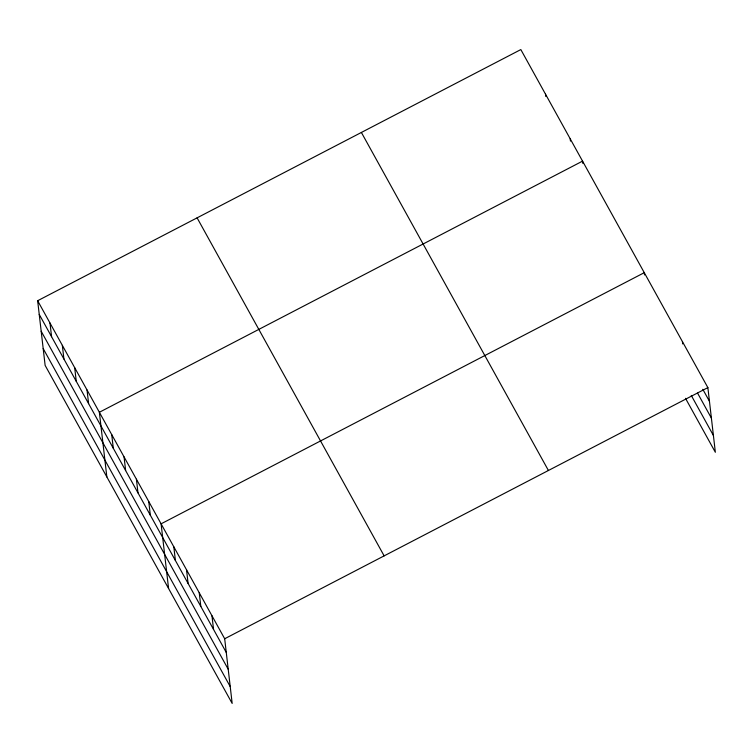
<?xml version="1.0" encoding="UTF-8"?>
<svg xmlns="http://www.w3.org/2000/svg" width="753" height="753" viewBox="0 0 753 753"><rect width="100%" height="100%" fill="white"/><g stroke="black" fill="none" stroke-linecap="round" stroke-linejoin="round"><path stroke-width="1.13" d="M37.65 300.729L224.686 638.751L232.169 703.424L45.133 365.393L37.65 300.729L520.831 49.576L707.867 387.607L715.35 452.271L685.494 398.309M224.686 638.751L707.867 387.607M702.813 389.292L709.448 401.283M697.57 393.122L711.397 418.113M691.282 395.466L713.402 435.441M361.384 132.453L548.419 470.484M197.098 217.852L384.134 555.874M39.231 314.406L226.267 652.437M41.18 331.235L228.215 669.257M43.185 348.573L230.22 686.595M682.434 341.627L682.698 343.914M644.54 274.958L644.276 272.671L161.095 523.824L168.578 588.498M582.822 163.401L582.558 161.123L99.368 412.277L106.851 476.95M570.209 138.816L570.473 141.093M545.52 94.2L545.784 96.478M211.96 615.766L213.551 629.452M199.244 592.78L200.825 606.466M186.528 569.795L188.109 583.481M173.811 546.81L175.393 560.496M148.746 501.517L150.327 515.193M136.406 479.209L137.987 492.886M124.057 456.892L125.638 470.578M111.717 434.585L113.298 448.27M87.028 389.969L88.609 403.646M74.679 367.662L76.269 381.338M62.339 345.345L63.92 359.03M49.99 323.037L51.581 336.723"/></g></svg>
